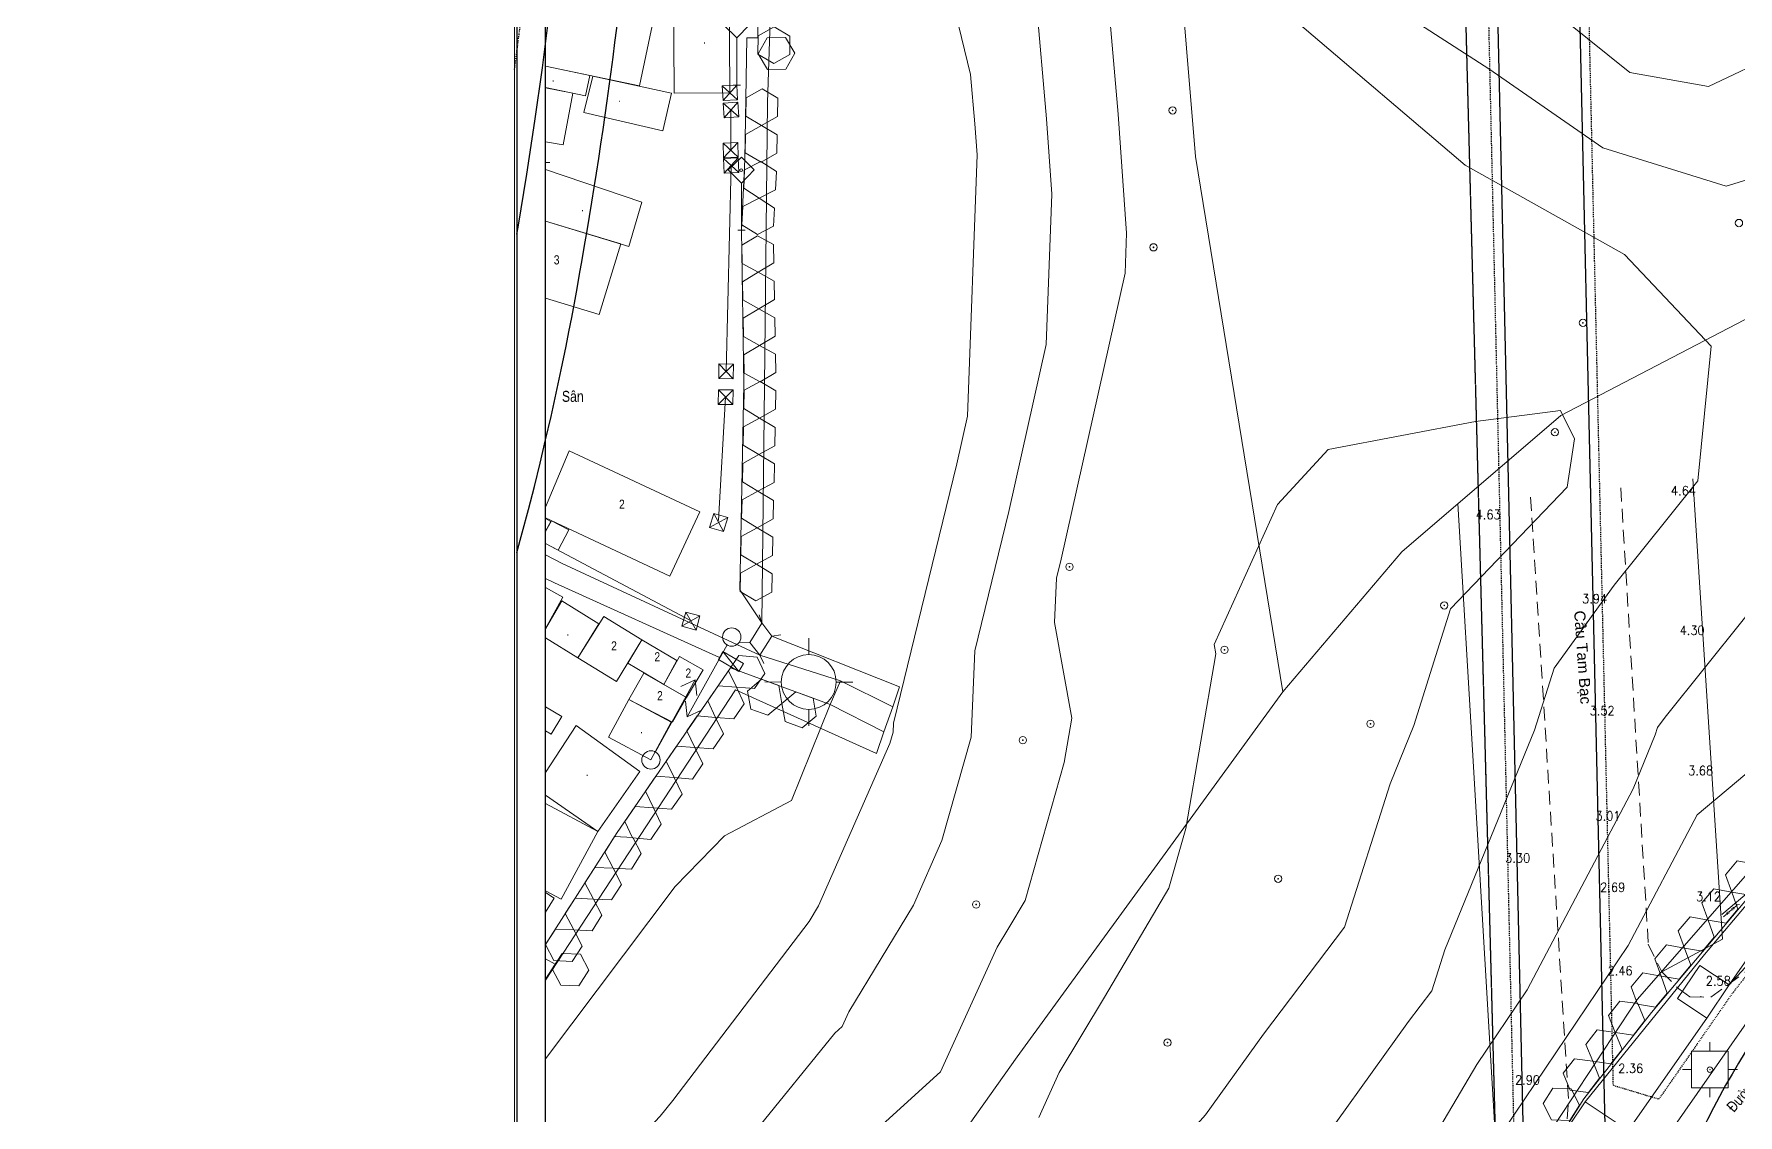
# Model space of a CAD drawing. Header units: millimetres. Extents: x 583747 to 595948, y 2304962 to 2309584.
# Drawn here: x 595390.1 to 595576.3, y 2307274.5 to 2307392.7 of the extents above; entities that cross this region are included whole.
import ezdxf
from ezdxf.enums import TextEntityAlignment as Align
from ezdxf.xclip import XClip

# ---------------------------------------------------------------- set-up
doc = ezdxf.new("R2010")
doc.units = ezdxf.units.MM
doc.linetypes.add('DASHDOT', pattern=[1, 0.5, -0.25, 0, -0.25])
doc.linetypes.add('{Long Duong}', pattern=[2.3, 1.5, -0.8])
for name, color, linetype, lineweight in [('00_nen', 8, 'Continuous', 5), ('Code Cao do', 7, 'Continuous', 0), ('Duong RG Thua', 7, 'Continuous', 0), ('Ghi chu nha', 7, 'Continuous', 0), ('KT-Chu viet', 255, 'Continuous', 20), ('KT-DV', 7, 'Continuous', 0), ('KT-NEN', 7, 'Continuous', 0), ('Long Duong_ Phan Cach chat lieu rair mat', 7, 'Continuous', 0), ('Nen dc cb Hong bang', 253, 'Continuous', 60), ('đường pccc', 6, 'Continuous', 13)]:
    doc.layers.add(name, color=color, linetype=linetype, lineweight=lineweight)
for name, color, linetype in [('A-PLOT LINE', 6, 'DASHDOT'), ('AFP-KERB-LINE', 2, 'Continuous'), ('cho xe oto pccc', 7, 'Continuous'), ('KT-Kich thuoc', 159, 'Continuous')]:
    doc.layers.add(name, color=color, linetype=linetype)
doc.layers.add('KT-Vat lieu', color=250, linetype='Continuous', plot=False)
doc.styles.add('ghicu', font='Vnarial.ttf', dxfattribs={"width": 0.8, "height": 1})
doc.styles.add('Style-.VnArial', font='Vnarial.ttf')
doc.styles.add('Style-STANDARD', font='STANDARD.shx')
doc.styles.add('VnAvantH', font='VHAVAN.TTF')

# ---------------------------------------------------------------- blocks, each defined once
blk = doc.blocks.new('road')
at = {"layer": 'AFP-KERB-LINE'}
for p, q in [((3276592, 1605487), (3445725, 1171696)), ((3276592, 1605487), (3445725, 1171696)), ((3276592, 1605487), (3445724, 1171699)), ((3440751, 1209227), (3342615, 1460926))]:
    blk.add_line(p, q, dxfattribs=at)
blk.add_lwpolyline([(3271196, 1348293), (3255895, 1391354, 0.5222384), (3243229, 1394816), (3161210, 1326328, -0.0710908), (3112360, 1296121), (3053556, 1270433, 0.4945682), (3050529, 1258083), (3135292, 1152885, 0.414438), (3146545, 1151678), (3223962, 1214154, 0.0907084), (3244530, 1241141), (3273832, 1315513, 0.1719261), (3274027, 1340561)], format="xyb", dxfattribs=at)
for centre, radius, start, end in [((2804357, 1173012), 506160, 8.97334, 20.57174), ((2804357, 1173012), 506160, 8.97334, 20.57174), ((2804357, 1173012), 498660, 8.97657, 14.3753), ((2804357, 1173012), 498660, 8.97657, 14.3753), ((2969583, 1201656), 338499, 340.26578, 8.54643), ((2969583, 1201656), 338499, 340.26578, 8.54643), ((3539519, 1204821, 0), 89662, 147.37976, 176.0657)]:
    blk.add_arc(centre, radius, start, end, dxfattribs=at)
blk = doc.blocks.new('PLOT')
at = {"layer": 'A-PLOT LINE', "color": 251}
for p, q in [((3335796, 1442630), (3432329, 1197796)), ((3439513, 1215156), (3351591, 1440658)), ((3341317, 1436726), (3433167, 1201153)), ((3370824, 1353790), (3432329, 1197796)), ((3451793, 1239553), (3448345, 1229230)), ((3451793, 1239553), (3448345, 1229230)), ((3451793, 1239553), (3448345, 1229230)), ((3451793, 1239553), (3448345, 1229230)), ((3448345, 1229230), (3444706, 1215451)), ((3448345, 1229230), (3444706, 1215451)), ((3448345, 1229230), (3444706, 1215451)), ((3448345, 1229230), (3444706, 1215451)), ((3439513, 1215156), (3444706, 1215451))]:
    blk.add_line(p, q, dxfattribs=at)
blk.add_lwpolyline([(3272971, 1077049, 0.0102646), (3278319, 1090909, 0.1239937), (3293945, 1250361, 0.021937), (3285284, 1292962)], format="xyb", dxfattribs=at)
blk = doc.blocks.new('DV')
ref = blk.add_blockref('PLOT', (-3147123, 179596, 0), dxfattribs=dict(rotation=340.0000000045929))
XClip(ref).set_block_clipping_path([(3437700.5976729654, 868981.9081885163), (3912891.8375199828, 1041937.3750337446), (3715693.8178756535, 1583734.481302836), (3240502.5780286361, 1410779.0144576086)])
at = {"layer": 'AFP-KERB-LINE'}
ref = blk.add_blockref('road', (-3147123, 179596, 0), dxfattribs=dict(at, rotation=340.0000000045929))
XClip(ref).set_block_clipping_path([(3424978.7776903473, 904726.3076186823), (3853099.8617473282, 1060549.6388383387), (3670662.8681027722, 1561791.1594749615), (3242541.7840457913, 1405967.828255306)])
blk = doc.blocks.new('nen dc cb Hong bang')
at = {"layer": '00_nen', "color": 0, "linetype": 'ByBlock', "lineweight": -2}
for p, q in [((-312.31, 124.76, -62.12), (-311.56, 125.04, -62.12)), ((-329.9, 109.33, -62.12), (-328.2, 109.94, -62.12)), ((-306.39, 110.02, -62.12), (-305.64, 110.29, -62.12)), ((-283.19, 69.1, -62.12), (-283.8, 70.79, -62.12)), ((-279.34, 67.31, -62.12), (-277.65, 67.92, -62.12)), ((-291.91, 67.03, -62.12), (-293.34, 58.14, -62.12)), ((-286.67, 64.64, -62.12), (-284.98, 65.25, -62.12)), ((-280.52, 61.77, -62.12), (-281.13, 63.46, -62.12)), ((-295.29, 53.35, -62.12), (-293.92, 62.24, -62.12)), ((-177.68, 61.43), (-173.92, 62.8)), ((-175.8, 62.11), (-176.14, 63.05)), ((-173.92, 62.8), (-172.55, 59.04)), ((-176.31, 57.67), (-177.68, 61.43)), ((-173.23, 60.92), (-172.29, 61.26)), ((-176.99, 59.55), (-177.93, 59.21)), ((-172.55, 59.04), (-176.31, 57.67)), ((-174.43, 58.35), (-174.09, 57.41))]:
    blk.add_line(p, q, dxfattribs=at)
at = {"layer": '00_nen', "color": 0, "linetype": 'ByBlock', "lineweight": -2, "flags": 128}
for points, elevation in [([(-524.37, 833.66), (-512.04, 796.19), (-487.94, 724.12), (-456.57, 631.5), (-426.7, 549.31), (-396.85, 472.66), (-331.31, 294.36), (-287.29, 189.12), (-262.16, 134.75), (-233.11, 83.02)], -62.12), ([(-234.9, 164.49), (-220.73, 159.65), (-212.12, 161.15), (-206.15, 167.24), (-189.77, 179.8)], -63.12), ([(-249.58, 157.99), (-235.34, 154.73), (-220.66, 150.89), (-206.58, 151.6), (-195.97, 159.62), (-186.58, 174.6), (-177.15, 182.51)], -64.12), ([(-256.72, 152.32), (-234.15, 143.98), (-214.43, 140.77), (-202.11, 134.57), (-198.42, 120.27), (-203.11, 106.39), (-206.16, 95.63), (-205.84, 88.52), (-206.81, 62.6), (-206.61, 57.9), (-207.85, 53.89), (-215.19, 27.63), (-217.03, 23.01), (-219.25, 17.49), (-222.99, 4.68), (-227.79, -6.4), (-234.45, -19.63), (-237.57, -26.25), (-241.77, -32.84), (-252.56, -46.72), (-254.38, -55.64), (-259.04, -67.57), (-266.02, -79.92), (-272.46, -89.48)], -65.12), ([(-259.26, 21.14), (-254.01, 31.16), (-252.87, 46.11), (-252.41, 48.51), (-251.76, 51.96), (-252.92, 67.57), (-253.79, 72.41), (-259.16, 81.62), (-260.62, 86.21), (-260.86, 88.35), (-265.01, 120.14), (-266.35, 124.29), (-271.69, 136.22), (-280.43, 154.95)], -65.12), ([(-315.05, -87.99), (-314.11, -86.39), (-308.94, -75.85), (-305.65, -69.67), (-298.15, -54.62), (-295.87, -49.36), (-289.08, -35.35), (-287.01, -24.82), (-283.97, -18.3), (-281.97, -13.18), (-277.72, 1.81), (-270.78, 18.23), (-266.31, 31.17), (-265.8, 32.15), (-265.66, 33.89), (-263.04, 47.29), (-262.55, 54.99), (-263.41, 66.71), (-266.27, 75.72), (-268, 91.3), (-270.42, 109.84), (-275.49, 125.51), (-278.86, 133.03), (-284.37, 144.85)], -64.12), ([(-316.92, -82.95), (-313.09, -76.45), (-312.12, -74.48), (-311.51, -73.32), (-298.05, -46.33), (-297.67, -45.46), (-296.54, -43.12), (-292.07, -20.35), (-291.6, -19.35), (-291.3, -18.57), (-282.11, 13.85), (-281.15, 16.11), (-280.43, 18.19), (-273.14, 41.71), (-272.76, 43.64), (-271.52, 63.01), (-271.62, 64.27), (-271.92, 65.23), (-275.14, 94.24), (-275.84, 99.54), (-284.63, 126.73), (-286.03, 129.85), (-288.32, 134.76), (-304.44, 158.89)], -63.12), ([(-178.3, 99.25), (-185.98, 85.94), (-188.16, 69.92), (-194.49, 44.4), (-197.37, 28.81), (-192.99, 11.13), (-197.01, -2.09), (-200.52, -10.27), (-207.7, -24.3), (-215.51, -37.07), (-215.65, -38.79), (-228, -54.68), (-238.22, -64.86), (-244.19, -70.68), (-251.26, -83.18), (-266.52, -105.83), (-267.86, -110.41), (-269.02, -113.85), (-279.5, -134.52), (-282.42, -139.01), (-290.67, -153.81)], -63.12), ([(-184.19, 120.6), (-192.93, 94.75), (-193.31, 93.43), (-193.27, 92.56), (-193.51, 86.21), (-196.85, 61.59), (-199.23, 52.02), (-205.27, 19.31), (-205.1, 18.63), (-205.59, 17.01), (-211.32, -2.59), (-212.87, -6.19), (-224.44, -29.14), (-224.98, -30.29), (-225.71, -31.43), (-245.8, -57.27), (-246.1, -58.76), (-246.88, -60.75), (-258.64, -81.55), (-269.49, -97.66)], -64.12), ([(285.69, 123.97), (251.46, 165.72), (201.03, 231.76), (169.86, 270.4), (165.46, 275.19), (122.27, 331.12), (101.01, 361.79), (11.01, 303.93), (-32.79, 273.46), (-91.24, 233.49), (-141.92, 189.66), (-195.04, 143.62), (-214.92, 121.83), (-226.16, 101.87), (-233.11, 83.02), (-246.7, 35.6), (-271.86, -56.45)], -62.12), ([(-181.83, 8.12), (-183.4, 9.25), (-192.43, 34.05), (-185.21, 64.69), (-176.64, 86.87), (-155.45, 120.09), (-113.33, 173.79), (-99.38, 185.59)], -62.12), ([(-373.01, 82.19), (-367.54, 97.12), (-360.41, 113.07), (-354.54, 134.07), (-351.28, 143.01), (-346.2, 152.58), (-343.5, 160.43), (-342.64, 168.31), (-343.34, 175.69), (-344.75, 181.43)], -62.12), ([(-180.75, 9.28), (-189.33, 33.71), (-187.93, 47.99), (-186.95, 52.52), (-183.24, 63.93), (-175.59, 84.96), (-159.71, 109.55), (-147.16, 125.85), (-126.87, 153.49), (-113.11, 170.64), (-106.29, 178.54)], -62.12), ([(-348.63, 164.51), (-349.36, 155.57), (-352.27, 149.1), (-354.94, 144.07), (-357.09, 139.25), (-358.79, 133.34), (-363.43, 117.01), (-364.75, 112.86), (-368.09, 105.79), (-372.68, 95.02), (-377.32, 83.83), (-378.09, 82.2)], -62.12), ([(-289.18, 70.56), (-297.81, 95.07), (-308.13, 124.27), (-311.62, 134.86), (-313.6, 134.99)], -62.12), ([(-313.87, 133.26), (-312.54, 133.35), (-311.55, 130.55), (-312.67, 130.12), (-308.31, 117.57), (-306.01, 110.16), (-299.98, 94.45), (-292.69, 73.16), (-289.2, 70.58)], -62.12), ([(-310.11, 117.98), (-311.6, 122.12)], -62.12), ([(-242.22, 30.18), (-241.81, 35.55), (-240, 45), (-237.46, 58.61), (-237.96, 65.35), (-241.42, 84.44), (-241.95, 85.34), (-240.7, 102.09), (-237.54, 109.62), (-223.47, 118.03), (-215.16, 122.35), (-212.64, 119.94), (-211.62, 114.72), (-219.02, 97.83), (-218.4, 84.49), (-218.66, 77.62), (-217.97, 61.18), (-222.28, 47.14), (-225.2, 36.7), (-228.95, 27.25)], -66.12), ([(-302.29, 95.09), (-309.48, 116.43)], -62.12), ([(-186.72, 52.23), (-179.98, 71.87), (-175.24, 84.84), (-159.33, 109.42), (-155.31, 106.59)], -62.12), ([(-176.32, 69.64), (-171.85, 86.54), (-159.33, 109.42)], -62.12), ([(-176.32, 69.64), (-169.42, 86.17), (-155.31, 106.59)], -62.12), ([(-176.73, 52.74), (-172.63, 68.25), (-169.3, 78.26), (-167.24, 82.16), (-163.77, 87.73), (-157.11, 97.13)], -62.12), ([(-297.47, 79.5), (-301.37, 92.42)], -62.12), ([(-373.01, 82.19), (-370.81, 80.54), (-366.71, 78.11), (-359.08, 75.28), (-352.2, 74.1), (-334.98, 72.29), (-311.93, 69.21), (-288.21, 67.21)], -62.12), ([(-374.68, 77.93), (-368.76, 75.98), (-354.66, 71.28), (-330.86, 68.91), (-311.99, 66.93), (-292.25, 65.46)], -62.12), ([(-316.54, 70.94), (-296.61, 68.16)], -62.12), ([(-290.7, 67.81), (-289.71, 68.14), (-289.18, 70.56), (-289.77, 71.34)], -62.12), ([(-287.67, 69.62), (-289.2, 70.58)], -62.12), ([(-287.46, 66.49), (-288.21, 67.21), (-287.67, 69.62), (-286.8, 70.08)], -62.12), ([(-287.67, 69.62), (-272.68, 69.19), (-272.61, 66.87)], -62.12), ([(-288.21, 67.21), (-289.71, 68.14)], -62.12), ([(-278.93, 67.58), (-288.21, 67.21)], -62.12), ([(-279.11, 64.79), (-272.6, 63.98), (-272.61, 66.87), (-278.93, 67.58), (-279.11, 64.79)], -62.12), ([(-181.24, 50.92), (-177.35, 65.41)], -62.12), ([(-320.88, -72.25), (-311.35, -59.83), (-309.8, -49.65), (-309.84, -35.69), (-300.97, -15.13), (-296.64, -5.91), (-295.64, 9.39), (-295.22, 14.4), (-295.3, 16.95), (-288.22, 40.28), (-285.06, 47.32), (-279.5, 53.47), (-279.11, 64.79), (-279.11, 64.79)], -62.12), ([(-317.21, -49.34), (-315.01, -31.12), (-310.3, -15.5), (-300.42, 25.29), (-298.28, 24.82), (-297.62, 27.79), (-299.64, 28.13), (-296.19, 43.64), (-290.73, 64.8), (-279.11, 64.79)], -62.12), ([(-298.26, 24.72), (-289.4, 62.73), (-272.51, 61.47), (-272.6, 63.98)], -62.12)]:
    blk.add_lwpolyline(points, dxfattribs=dict(at, elevation=elevation))
at = {"layer": '00_nen', "color": 0, "linetype": 'ByBlock', "lineweight": -2, "elevation": -62.12, "flags": 128}
for points in [[(-316.36, 134.65), (-312.35, 123.85), (-318.05, 121.73), (-322.06, 132.53)], [(-335.06, 119.27), (-336.79, 131.37), (-323.61, 133.26), (-321.88, 121.19)], [(-327.06, 120.43), (-318.34, 121.63), (-317.82, 117.43), (-326.59, 116.35)], [(-327.05, 118.13), (-333.7, 117.18), (-334.02, 119.42), (-327.37, 120.37)], [(-334.15, 117.06), (-333.18, 111.28), (-327.51, 112.24), (-328.44, 117.92)], [(-316.97, 104.29), (-328.86, 103.61), (-329.17, 109.04), (-317.28, 109.33)], [(-328.41, 95.58), (-328.86, 103.61), (-317.89, 104.23), (-317.46, 96.19)], [(-300.41, 71.95), (-315.8, 73.32), (-315.41, 81.05), (-299.72, 79.69)], [(-316.52, 70.98), (-315.04, 70.74), (-314.66, 73.09), (-316.15, 73.33)], [(-315, 70.74), (-312.84, 70.43), (-312.49, 72.94), (-314.62, 73.21)], [(-176.32, 69.64), (-177.35, 65.41), (-181.1, 66.33), (-180.06, 70.56)], [(-316.21, 66.69), (-310.57, 65.77), (-311.29, 61.35), (-316.93, 62.28)], [(-306.77, 60.1), (-305.89, 64.4), (-310.56, 65.36), (-311.34, 61.04)], [(-305.64, 65.33), (-300.87, 64.37), (-301.93, 59.13), (-306.77, 60.1)], [(-300.87, 64.37), (-296.51, 63.54), (-296.94, 60.59), (-301.43, 61.44)], [(-296.39, 64.06), (-293.46, 63.59), (-294.11, 60.1), (-296.94, 60.59)], [(-294.11, 60.1), (-294.65, 57.03), (-299.99, 57.74), (-299.42, 61.02)], [(-294.78, 56.99), (-295.44, 52.36), (-300.65, 53.11), (-299.99, 57.74)], [(-313.65, 54.89), (-306.23, 53.48), (-306.65, 51.28), (-314.07, 52.68)], [(-296.15, 50.77), (-298.22, 43), (-306.26, 45.14), (-304.41, 53.11)], [(-181.24, 50.92), (-181.95, 47.96), (-187.43, 49.27), (-186.72, 52.23)], [(-298.22, 43), (-299.44, 34.68), (-308.14, 36), (-306.69, 44.23)], [(-304.59, 32.61), (-300.78, 31.78), (-300.18, 34.54), (-303.94, 35.36)]]:
    blk.add_lwpolyline(points, close=True, dxfattribs=at)
at = {"layer": '00_nen', "color": 0, "linetype": 'ByBlock', "lineweight": -2, "elevation": -62.12}
for points in [[(-311.93, 124.9), (-313.7, 129.75), (-315.54, 130.61), (-314.67, 132.42), (-312.88, 131.58), (-313.7, 129.75)], [(-311.93, 124.9), (-312.76, 122.8)], [(-313.4, 124.26), (-311.29, 123.43)], [(-312.01, 121.06), (-311.18, 123.17)], [(-310.54, 121.7), (-312.65, 122.53)], [(-311.16, 118.42), (-309.07, 117.54)], [(-309.67, 119.03), (-310.55, 116.94)], [(-309.92, 115.39), (-309.04, 117.47)], [(-306.01, 110.16), (-307.78, 115.01), (-309.62, 115.87), (-308.75, 117.67), (-306.96, 116.84), (-307.78, 115.01)], [(-308.44, 115.99), (-310.53, 116.87)], [(-303.31, 95.58), (-301.27, 94.59)], [(-301.79, 96.11), (-302.78, 94.07)], [(-301.86, 91.4), (-300.88, 93.44)], [(-300.35, 91.93), (-302.39, 92.91)], [(-296.65, 80.14), (-298.13, 78.44)], [(-298.24, 80.03), (-296.54, 78.55)], [(-297.28, 67.25), (-295.82, 68.98)], [(-295.68, 67.38), (-297.41, 68.84)], [(-292.11, 66.19), (-289.73, 64.75)], [(-293.15, 60.71), (-293.92, 62.24), (-295.13, 61.01)], [(-294.1, 59.68), (-293.34, 58.14), (-292.13, 59.36)]]:
    blk.add_lwpolyline(points, dxfattribs=at)
for points in [[(-308.31, 131.91), (-310.28, 132.27), (-311.58, 130.75), (-310.91, 128.86), (-308.94, 128.5), (-307.64, 130.02)], [(-307.47, 128.37), (-307.16, 130.34), (-308.71, 131.6), (-310.58, 130.88), (-310.9, 128.91), (-309.34, 127.65)], [(-311.93, 124.9), (-313.4, 124.26), (-312.76, 122.8), (-311.29, 123.43)], [(-307.22, 125.08), (-309.18, 125.45), (-310.49, 123.94), (-309.83, 122.05), (-307.87, 121.68), (-306.56, 123.19)], [(-312.01, 121.06), (-310.54, 121.7), (-311.18, 123.17), (-312.65, 122.53)], [(-305.9, 121.3), (-307.87, 121.68), (-309.18, 120.16), (-308.52, 118.27), (-306.55, 117.9), (-305.25, 119.41)], [(-309.67, 119.03), (-311.16, 118.42), (-310.55, 116.94), (-309.07, 117.54)], [(-309.92, 115.39), (-308.44, 115.99), (-309.04, 117.47), (-310.53, 116.87)], [(-304.63, 117.51), (-306.58, 117.95), (-307.94, 116.48), (-307.35, 114.57), (-305.39, 114.13), (-304.04, 115.6)], [(-303.44, 113.69), (-305.39, 114.13), (-306.75, 112.66), (-306.16, 110.75), (-304.21, 110.31), (-302.85, 111.78)], [(-302.17, 109.9), (-304.14, 110.21), (-305.4, 108.66), (-304.68, 106.79), (-302.71, 106.48), (-301.45, 108.03)], [(-300.73, 106.17), (-302.71, 106.48), (-303.97, 104.92), (-303.25, 103.06), (-301.27, 102.74), (-300.01, 104.3)], [(-299.3, 102.43), (-301.27, 102.74), (-302.53, 101.19), (-301.81, 99.32), (-299.84, 99.01), (-298.58, 100.56)], [(-297.86, 98.7), (-299.84, 99.01), (-301.1, 97.46), (-300.38, 95.59), (-298.4, 95.28), (-297.15, 96.83)], [(-301.79, 96.11), (-303.31, 95.58), (-302.78, 94.07), (-301.27, 94.59)], [(-296.45, 94.95), (-298.42, 95.34), (-299.73, 93.83), (-299.08, 91.94), (-297.12, 91.55), (-295.81, 93.06)], [(-301.86, 91.4), (-300.35, 91.93), (-300.88, 93.44), (-302.39, 92.91)], [(-295.16, 91.17), (-297.12, 91.55), (-298.44, 90.05), (-297.79, 88.16), (-295.83, 87.77), (-294.51, 89.28)], [(-293.86, 87.39), (-295.83, 87.77), (-297.14, 86.26), (-296.49, 84.37), (-294.53, 83.99), (-293.21, 85.49)], [(-292.57, 83.6), (-294.53, 83.99), (-295.84, 82.48), (-295.2, 80.59), (-293.23, 80.2), (-291.92, 81.71)], [(-180.82, 80.82), (-179.53, 79.28), (-177.56, 79.63), (-176.88, 81.51), (-178.17, 83.04), (-180.13, 82.7)], [(-296.65, 80.14), (-298.24, 80.03), (-298.13, 78.44), (-296.54, 78.55)], [(-291.27, 79.82), (-293.23, 80.2), (-294.55, 78.69), (-293.9, 76.8), (-291.94, 76.42), (-290.62, 77.92)], [(-182.19, 77.06), (-180.9, 75.53), (-178.93, 75.87), (-178.25, 77.75), (-179.53, 79.28), (-181.5, 78.94)], [(-289.98, 76.03), (-291.94, 76.42), (-293.25, 74.91), (-292.61, 73.02), (-290.64, 72.63), (-289.33, 74.14)], [(-183.56, 73.3), (-182.27, 71.77), (-180.3, 72.11), (-179.62, 73.99), (-180.9, 75.53), (-182.87, 75.18)], [(-184.93, 69.54), (-183.64, 68.01), (-181.67, 68.36), (-180.99, 70.23), (-182.27, 71.77), (-184.24, 71.42)], [(-297.28, 67.25), (-295.68, 67.38), (-295.82, 68.98), (-297.41, 68.84)], [(-186.3, 65.78), (-185.01, 64.25), (-183.04, 64.6), (-182.36, 66.48), (-183.64, 68.01), (-185.61, 67.66)], [(-292.29, 65.21), (-289.73, 64.75), (-289.55, 65.73), (-292.11, 66.19)], [(-290.83, 64.43), (-289.4, 63.03), (-287.47, 63.57), (-286.97, 65.5), (-288.4, 66.91), (-290.33, 66.37)], [(-287.11, 64.8), (-288.11, 63.06), (-287.11, 61.33), (-285.11, 61.33), (-284.11, 63.06), (-285.11, 64.79)], [(-283.11, 64.79), (-284.11, 63.06), (-283.11, 61.33), (-281.11, 61.33), (-280.11, 63.06), (-281.11, 64.79)], [(-187.56, 61.99), (-186.22, 60.5), (-184.26, 60.92), (-183.64, 62.82), (-184.98, 64.31), (-186.94, 63.89)], [(-291.83, 60.56), (-290.4, 59.16), (-288.47, 59.7), (-287.97, 61.63), (-289.4, 63.03), (-291.33, 62.5)], [(-188.79, 58.18), (-187.45, 56.7), (-185.5, 57.11), (-184.88, 59.02), (-186.22, 60.5), (-188.17, 60.08)], [(-292.83, 56.69), (-291.4, 55.29), (-289.47, 55.82), (-288.97, 57.76), (-290.4, 59.16), (-292.33, 58.62)], [(-190.03, 54.38), (-188.69, 52.89), (-186.73, 53.31), (-186.11, 55.21), (-187.45, 56.7), (-189.41, 56.28)], [(-293.83, 52.81), (-292.4, 51.41), (-290.47, 51.95), (-289.97, 53.89), (-291.4, 55.29), (-293.33, 54.75)], [(-190.97, 50.49), (-189.49, 49.15), (-187.59, 49.76), (-187.16, 51.71), (-188.64, 53.06), (-190.55, 52.45)], [(-294.82, 48.94), (-293.4, 47.54), (-291.47, 48.08), (-290.97, 50.01), (-292.4, 51.41), (-294.32, 50.88)], [(-295.82, 45.07), (-294.4, 43.67), (-292.47, 44.2), (-291.97, 46.14), (-293.4, 47.54), (-295.32, 47)], [(-296.74, 41.17), (-295.27, 39.82), (-293.36, 40.42), (-292.92, 42.38), (-294.4, 43.73), (-296.31, 43.13)], [(-297.61, 37.27), (-296.13, 35.92), (-294.23, 36.52), (-293.79, 38.47), (-295.27, 39.82), (-297.17, 39.22)], [(-298.48, 33.37), (-297, 32.01), (-295.09, 32.61), (-294.66, 34.57), (-296.13, 35.92), (-298.04, 35.32)], [(-299.34, 29.46), (-297.87, 28.11), (-295.96, 28.71), (-295.53, 30.66), (-297, 32.01), (-298.91, 31.41)], [(-297.75, 27.21), (-296.27, 25.86), (-294.37, 26.47), (-293.94, 28.42), (-295.41, 29.77), (-297.32, 29.16)]]:
    blk.add_lwpolyline(points, close=True, dxfattribs=at)
at = {"layer": '00_nen', "color": 0, "linetype": 'ByBlock', "lineweight": -2, "extrusion": (0.000117603, -1.02282e-05, 1)}
for centre, radius in [((-203.86, 148.28, -60.16), 0.4), ((-266.23, 138.63, -60.16), 0.4), ((-266.23, 138.63, -60.16), 0.04), ((-216.14, 132.19, -60.16), 0.4), ((-216.14, 132.19, -60.16), 0.04), ((-263.05, 123.85, -60.16), 0.4), ((-263.05, 123.85, -60.16), 0.04), ((-214.91, 119.89, -60.16), 0.4), ((-214.91, 119.89, -60.16), 0.04), ((-219.78, 97.96, -60.16), 0.4), ((-219.78, 97.96, -60.16), 0.04), ((-259.7, 87.88, -60.16), 0.4), ((-259.7, 87.88, -60.16), 0.04), ((-240.67, 85.16, -60.16), 0.4), ((-240.67, 85.16, -60.16), 0.04), ((-222.92, 83.03, -60.16), 0.4), ((-222.92, 83.03, -60.16), 0.04), ((-257.99, 68.32, -60.16), 0.4), ((-257.99, 68.32, -60.16), 0.04), ((-226.59, 63.66, -60.16), 0.4), ((-226.59, 63.66, -60.16), 0.04), ((-256.62, 49.7, -60.16), 0.4), ((-256.62, 49.7, -60.16), 0.04), ((-231.8, 42.68, -60.16), 0.4), ((-231.8, 42.68, -60.16), 0.04)]:
    blk.add_circle(centre, radius, dxfattribs=at)
at = {"layer": '00_nen', "color": 0, "linetype": 'ByBlock', "lineweight": -2}
for centre, radius in [((-308.29, 116.33, -62.12), 0.141), ((-291.75, 68.01, -62.12), 1), ((-282.16, 66.28, -62.12), 3), ((-175.11, 60.23, -62.12), 0.3), ((-175.11, 60.23, -62.12), 0.3), ((-175.11, 60.23), 0.3), ((-295.44, 52.36, -62.12), 1)]:
    blk.add_circle(centre, radius, dxfattribs=at)
blk.add_point((-175.12, 60.23, -59.74), dxfattribs=at)
at = {"layer": '00_nen', "color": 0, "linetype": 'ByBlock', "lineweight": -2, "style": 'ghicu', "width": 0.8}
for s, p in [('.', (-316.97, 128.42, -62.12)), ('.', (-331.08, 118.85, -62.12)), ('.', (-323.52, 119.22, -62.12)), ('.', (-330.51, 114.72, -62.12)), ('.', (-323.22, 106.62, -62.12)), ('3', (-323.87, 100.2, -62.12)), ('2', (-308.01, 77.55, -62.12)), ('.', (-178.93, 67.79, -62.12)), ('2', (-298.66, 63.2, -62.12)), ('.', (-308.79, 62.49, -62.12)), ('2', (-303.51, 62.7, -62.12)), ('2', (-294.86, 62.69, -62.12)), ('2', (-296.93, 59.31, -62.12)), ('.', (-297.57, 55.21, -62.12)), ('.', (-301.55, 48.8, -62.12))]:
    blk.add_text(s, height=1, rotation=20, dxfattribs=at).set_placement(p, align=Align.MIDDLE)
for s, rotation, p in [('S©n', 20, (-318.01, 85.81, -62.12)), ('§\xadêng Tam B¹c', 68.4301, (-171.03, 56.66, -62.12))]:
    blk.add_text(s, height=1.2, rotation=rotation, dxfattribs=at).set_placement(p)
blk = doc.blocks.new('wwww1')
at = {"layer": 'Duong RG Thua', "color": 7, "lineweight": 0}
for p, q in [((595571.17, 2307344.15), (595574.4, 2307293.8)), ((595547.21, 2307312.64), (595545.49, 2307341.45)), ((595549.93, 2307266.54), (595547.21, 2307312.64)), ((595574.4, 2307293.8), (595567.77, 2307290.23))]:
    blk.add_line(p, q, dxfattribs=at)
at = {"layer": 'Duong RG Thua', "color": 3, "lineweight": 0}
blk.add_line((595574.34, 2307296.49), (595582.78, 2307303.66), dxfattribs=at)
at = {"layer": 'Duong RG Thua', "color": 7, "linetype": 'Continuous', "lineweight": 0}
for p, q in [((595575.97, 2307297.64), (595576.29, 2307297.61)), ((595574.53, 2307296.26), (595574.87, 2307296.55)), ((595574.83, 2307296.67), (595575.15, 2307296.64)), ((595575, 2307296.81), (595574.98, 2307296.49)), ((595575.1, 2307296.75), (595575.44, 2307297.04)), ((595575.4, 2307297.15), (595575.72, 2307297.13)), ((595575.57, 2307297.3), (595575.55, 2307296.98)), ((595575.67, 2307297.23), (595576.02, 2307297.53))]:
    blk.add_line(p, q, dxfattribs=at)
at = {"layer": 'Long Duong_ Phan Cach chat lieu rair mat', "color": 4, "linetype": '{Long Duong}', "lineweight": 0}
for p, q in [((595557.58, 2307276.39), (595553.43, 2307342.42)), ((595563.3, 2307343.16), (595566.31, 2307293.25)), ((595573.14, 2307287.45), (595590.41, 2307299.95)), ((595566.31, 2307293.25), (595567.77, 2307290.23)), ((595567.77, 2307290.23), (595569.65, 2307288.37)), ((595569.65, 2307288.37), (595570.86, 2307287.5)), ((595570.86, 2307287.5), (595573.14, 2307287.45)), ((595557.31, 2307271.88), (595557.58, 2307276.39))]:
    blk.add_line(p, q, dxfattribs=at)
at = {"layer": 'Code Cao do', "color": 6, "linetype": 'Continuous', "lineweight": 0, "style": 'Style-STANDARD'}
for s, p in [('4.64', (595568.78, 2307342.85)), ('4.63', (595547.44, 2307340.24)), ('3.94', (595559.07, 2307331.04)), ('4.30', (595569.73, 2307327.59)), ('3.52', (595559.9, 2307318.79)), ('3.68', (595570.66, 2307312.25)), ('3.01', (595560.54, 2307307.29)), ('3.30', (595550.67, 2307302.69)), ('2.69', (595561.05, 2307299.48)), ('3.12', (595571.52, 2307298.47)), ('2.46', (595561.86, 2307290.36)), ('2.58', (595572.59, 2307289.25)), ('2.36', (595563.02, 2307279.68)), ('2.90', (595551.74, 2307278.41))]:
    blk.add_text(s, height=1, rotation=359.9973, dxfattribs=at).set_placement(p, align=Align.MIDDLE_LEFT)
at = {"layer": 'Ghi chu nha', "color": 7, "linetype": 'Continuous', "lineweight": 0, "style": 'Style-.VnArial'}
blk.add_text('CÇu Tam B¹c', height=1.2, rotation=273.9568, dxfattribs=at).set_placement((595559.15, 2307324.63), align=Align.MIDDLE_CENTER)
blk = doc.blocks.new('6x18')
at = {"layer": 'KT-Vat lieu'}
for points in [[(11247862, 1057718), (11248062, 1057718), (11248062, 1055718), (11230062, 1055718), (11230062, 1061718), (11248062, 1061718), (11248062, 1059718), (11247862, 1059718), (11247862, 1061518), (11230262, 1061518), (11230262, 1055918), (11247862, 1055918)], [(11248062, 1057968), (11247311, 1058718), (11248062, 1059469)]]:
    blk.add_hatch(color=6, dxfattribs=at).paths.add_polyline_path(points)
at = {"color": 6, "elevation": -74}
blk.add_lwpolyline([(11247862, 1061518), (11247862, 1055918), (11230262, 1055918), (11230262, 1061518)], close=True, dxfattribs=at)
at = {"layer": 'KT-Vat lieu', "color": 8}
for p, q in [((11248062, 1059718, -74), (11247862, 1059718, -74)), ((11247862, 1057718, -74), (11248062, 1057718, -74))]:
    blk.add_line(p, q, dxfattribs=at)
at = {"layer": 'KT-Vat lieu', "color": 6, "elevation": -74}
for points in [[(11248062, 1059718), (11248062, 1061718), (11230062, 1061718), (11230062, 1055718), (11248062, 1055718), (11248062, 1057718)], [(11247862, 1059718), (11247862, 1061518), (11230262, 1061518), (11230262, 1055918), (11247862, 1055918), (11247862, 1057718)]]:
    blk.add_lwpolyline(points, dxfattribs=at)
blk.add_lwpolyline([(11248062, 1057968), (11247311, 1058718), (11248062, 1059469)], close=True, dxfattribs=at)
at = {"layer": 'KT-Chu viet', "color": 6, "insert": (11243810, 1060450), "char_height": 1000, "width": 10535.88, "attachment_point": 3, "style": 'VnAvantH'}
blk.add_mtext('{\\W0.6;CHç §ç XE PHßNG CH¸Y\\P6mx18m}', dxfattribs=at)
blk = doc.blocks.new('6x18-Copy002')
at = {"layer": 'KT-Vat lieu'}
for points in [[(11247862, 1057718), (11248062, 1057718), (11248062, 1055718), (11233062, 1055718), (11233062, 1061718), (11248062, 1061718), (11248062, 1059718), (11247862, 1059718), (11247862, 1061518), (11233262, 1061518), (11233262, 1055918), (11247862, 1055918)], [(11248062, 1057968), (11247311, 1058718), (11248062, 1059469)]]:
    blk.add_hatch(color=6, dxfattribs=at).paths.add_polyline_path(points)
at = {"color": 6, "elevation": -74}
blk.add_lwpolyline([(11247862, 1061518), (11247862, 1055918), (11233262, 1055918), (11233262, 1061518)], close=True, dxfattribs=at)
at = {"layer": 'KT-Vat lieu', "color": 6}
for p, q in [((11248062, 1059718, -74), (11247862, 1059718, -74)), ((11247862, 1057718, -74), (11248062, 1057718, -74))]:
    blk.add_line(p, q, dxfattribs=at)
at = {"layer": 'KT-Vat lieu', "color": 6, "elevation": -74}
for points in [[(11248062, 1059718), (11248062, 1061718), (11233062, 1061718), (11233062, 1055718), (11248062, 1055718), (11248062, 1057718)], [(11247862, 1059718), (11247862, 1061518), (11233262, 1061518), (11233262, 1055918), (11247862, 1055918), (11247862, 1057718)]]:
    blk.add_lwpolyline(points, dxfattribs=at)
blk.add_lwpolyline([(11248062, 1057968), (11247311, 1058718), (11248062, 1059469)], close=True, dxfattribs=at)
at = {"layer": 'KT-Chu viet', "color": 6, "insert": (11243810, 1060450), "char_height": 1000, "width": 10535.88, "attachment_point": 3, "style": 'VnAvantH'}
blk.add_mtext('{\\W0.6;CHç §ç XE PHßNG CH¸Y\\P6mx15m}', dxfattribs=at)
blk = doc.blocks.new('A$C742103E6')
at = {"layer": 'KT-Vat lieu'}
for points in [[(-2000, 11800), (-2000, 12000), (0, 12000), (0, -4000), (-6000, -4000), (-6000, 12000), (-4000, 12000), (-4000, 11800), (-5800, 11800), (-5800, -3800), (-200, -3800), (-200, 11800)], [(-2250, 12000), (-3000, 11250), (-3750, 12000)]]:
    blk.add_hatch(color=6, dxfattribs=at).paths.add_polyline_path(points)
at = {"color": 6}
blk.add_lwpolyline([(-5800, 11800), (-200, 11800), (-200, -3800), (-5800, -3800)], close=True, dxfattribs=at)
at = {"layer": 'KT-Vat lieu', "color": 6}
for p, q in [((-4000, 12000), (-4000, 11800)), ((-2000, 11800), (-2000, 12000))]:
    blk.add_line(p, q, dxfattribs=at)
for points in [[(-4000, 12000), (-6000, 12000), (-6000, -4000), (0, -4000), (0, 12000), (-2000, 12000)], [(-4000, 11800), (-5800, 11800), (-5800, -3800), (-200, -3800), (-200, 11800), (-2000, 11800)]]:
    blk.add_lwpolyline(points, dxfattribs=at)
blk.add_lwpolyline([(-2250, 12000), (-3000, 11250), (-3750, 12000)], close=True, dxfattribs=at)
at = {"layer": 'KT-Chu viet', "color": 6, "insert": (-4732, 9748, 74), "char_height": 1000, "width": 10535.88, "attachment_point": 3, "rotation": 90, "style": 'VnAvantH'}
blk.add_mtext('{\\W0.6;CHç §ç XE PHßNG CH¸Y\\P6mx16m}', dxfattribs=at)
blk = doc.blocks.new('duong pccc')
at = {"layer": 'KT-Vat lieu'}
for points in [[(11503117, 1023660), (11503159, 1023464), (11501204, 1023043), (11497411, 1040639), (11503277, 1041903), (11507069, 1024307), (11505114, 1023886), (11505072, 1024081), (11506832, 1024460), (11503123, 1041665), (11497649, 1040485), (11501358, 1023280)], [(11503403, 1023517), (11503979, 1024409), (11504870, 1023833)]]:
    blk.add_hatch(color=6, dxfattribs=at).paths.add_polyline_path(points)
blk.add_line((11457549, 1055678, 0), (11455515, 1055240, 0))
at = {"color": 6}
blk.add_lwpolyline([(11506832, 1024460), (11501358, 1023280), (11497649, 1040485), (11503123, 1041665)], close=True, dxfattribs=at)
at = {"layer": 'AFP-KERB-LINE'}
blk.add_arc((11321019, 1142512), 61863, 288.62197, 288.62233, dxfattribs=at)
at = {"layer": 'KT-Kich thuoc'}
for p, q in [((11438059, 1166901), (11440837, 1162705)), ((11422030, 1154714), (11422996, 1156250)), ((11480063, 1071830), (11480332, 1070434))]:
    blk.add_line(p, q, dxfattribs=at)
at = {"layer": 'KT-Vat lieu', "color": 6}
for p, q in [((11503117, 1023660, 0), (11503159, 1023464, 0)), ((11505114, 1023886, 0), (11505072, 1024081, 0))]:
    blk.add_line(p, q, dxfattribs=at)
for points in [[(11505114, 1023886), (11507069, 1024307), (11503277, 1041903), (11497411, 1040639), (11501204, 1023043), (11503159, 1023464)], [(11505072, 1024081), (11506832, 1024460), (11503123, 1041665), (11497649, 1040485), (11501358, 1023280), (11503117, 1023660)]]:
    blk.add_lwpolyline(points, dxfattribs=at)
blk.add_lwpolyline([(11503403, 1023517), (11503979, 1024409), (11504870, 1023833)], close=True, dxfattribs=at)
at = {"layer": 'cho xe oto pccc'}
for name, p, rotation in [('6x18', (700905, -2345690, 74), 12.16425705424406), ('6x18', (4699595, 10151973, 74), 300.8580705592439), ('6x18-Copy002', (388913, 3441577, 73), 342.2560160536738)]:
    blk.add_blockref(name, p, dxfattribs=dict(at, rotation=rotation))
at = {"layer": 'đường pccc'}
for p, rotation in [((11468180, 1173538, 0), 194.7218464234089), ((11472072, 1158021, 0), 192.1642570578887)]:
    blk.add_blockref('A$C742103E6', p, dxfattribs=dict(at, rotation=rotation))
at = {"layer": 'đường pccc', "extrusion": (-0.000100202, -0.000121334, 1), "rotation": 320.4488264241234}
for p in [(11392046, 1126214, -1278), (11381985, 1114032, -1278)]:
    blk.add_blockref('A$C742103E6', p, dxfattribs=at)
at = {"layer": 'đường pccc', "extrusion": (-7.94029e-05, 2.24372e-05, 1), "rotation": 344.2212327557431}
blk.add_blockref('A$C742103E6', (11470413, 1100157, -886), dxfattribs=at)
at = {"layer": 'KT-Chu viet', "color": 6, "insert": (11505355, 1026241, 74), "char_height": 1000, "width": 10535.88, "attachment_point": 3, "rotation": 282.16426, "style": 'VnAvantH'}
blk.add_mtext('{\\W0.6;CHç §ç XE PHßNG CH¸Y\\P6mx18m}', dxfattribs=at)

msp = doc.modelspace()

# ---------------------------------------------------------------- block references
at = {"layer": 'KT-NEN', "color": 7, "lineweight": 0}
msp.add_blockref('wwww1', (0.17, -0.04, 0), dxfattribs=at)

# ---------------------------------------------------------------- next in the draw order: linework, layer by layer
msp.add_lwpolyline([(595445.95, 2307514.12), (595894.57, 2307514.12), (595894.57, 2307013.1), (595445.95, 2307013.1)], close=True)

# ---------------------------------------------------------------- next in the draw order: block references
at = {"layer": 'AFP-KERB-LINE', "xscale": 0.001, "yscale": 0.001, "zscale": 0.001}
msp.add_blockref('duong pccc', (584214.13, 2306157.18), dxfattribs=at)
at = {"layer": 'KT-DV', "xscale": 0.001, "yscale": 0.001, "zscale": 0.001}
msp.add_blockref('DV', (595062.09, 2307132.7), dxfattribs=at)
at = {"layer": 'Nen dc cb Hong bang', "color": 250, "lineweight": 5, "transparency": 33554559}
ref = msp.add_blockref('nen dc cb Hong bang', (595717.06, 2307162.89, 62.12), dxfattribs=dict(at, rotation=339.9497468043105))
XClip(ref).set_block_clipping_path([(-203.3197306411, -233.6640955163), (218.1103911197, -79.8573456709), (46.3376134067, 390.7996488991), (-375.0925083541, 236.9928990537)])

doc.saveas('drawing.dxf')
